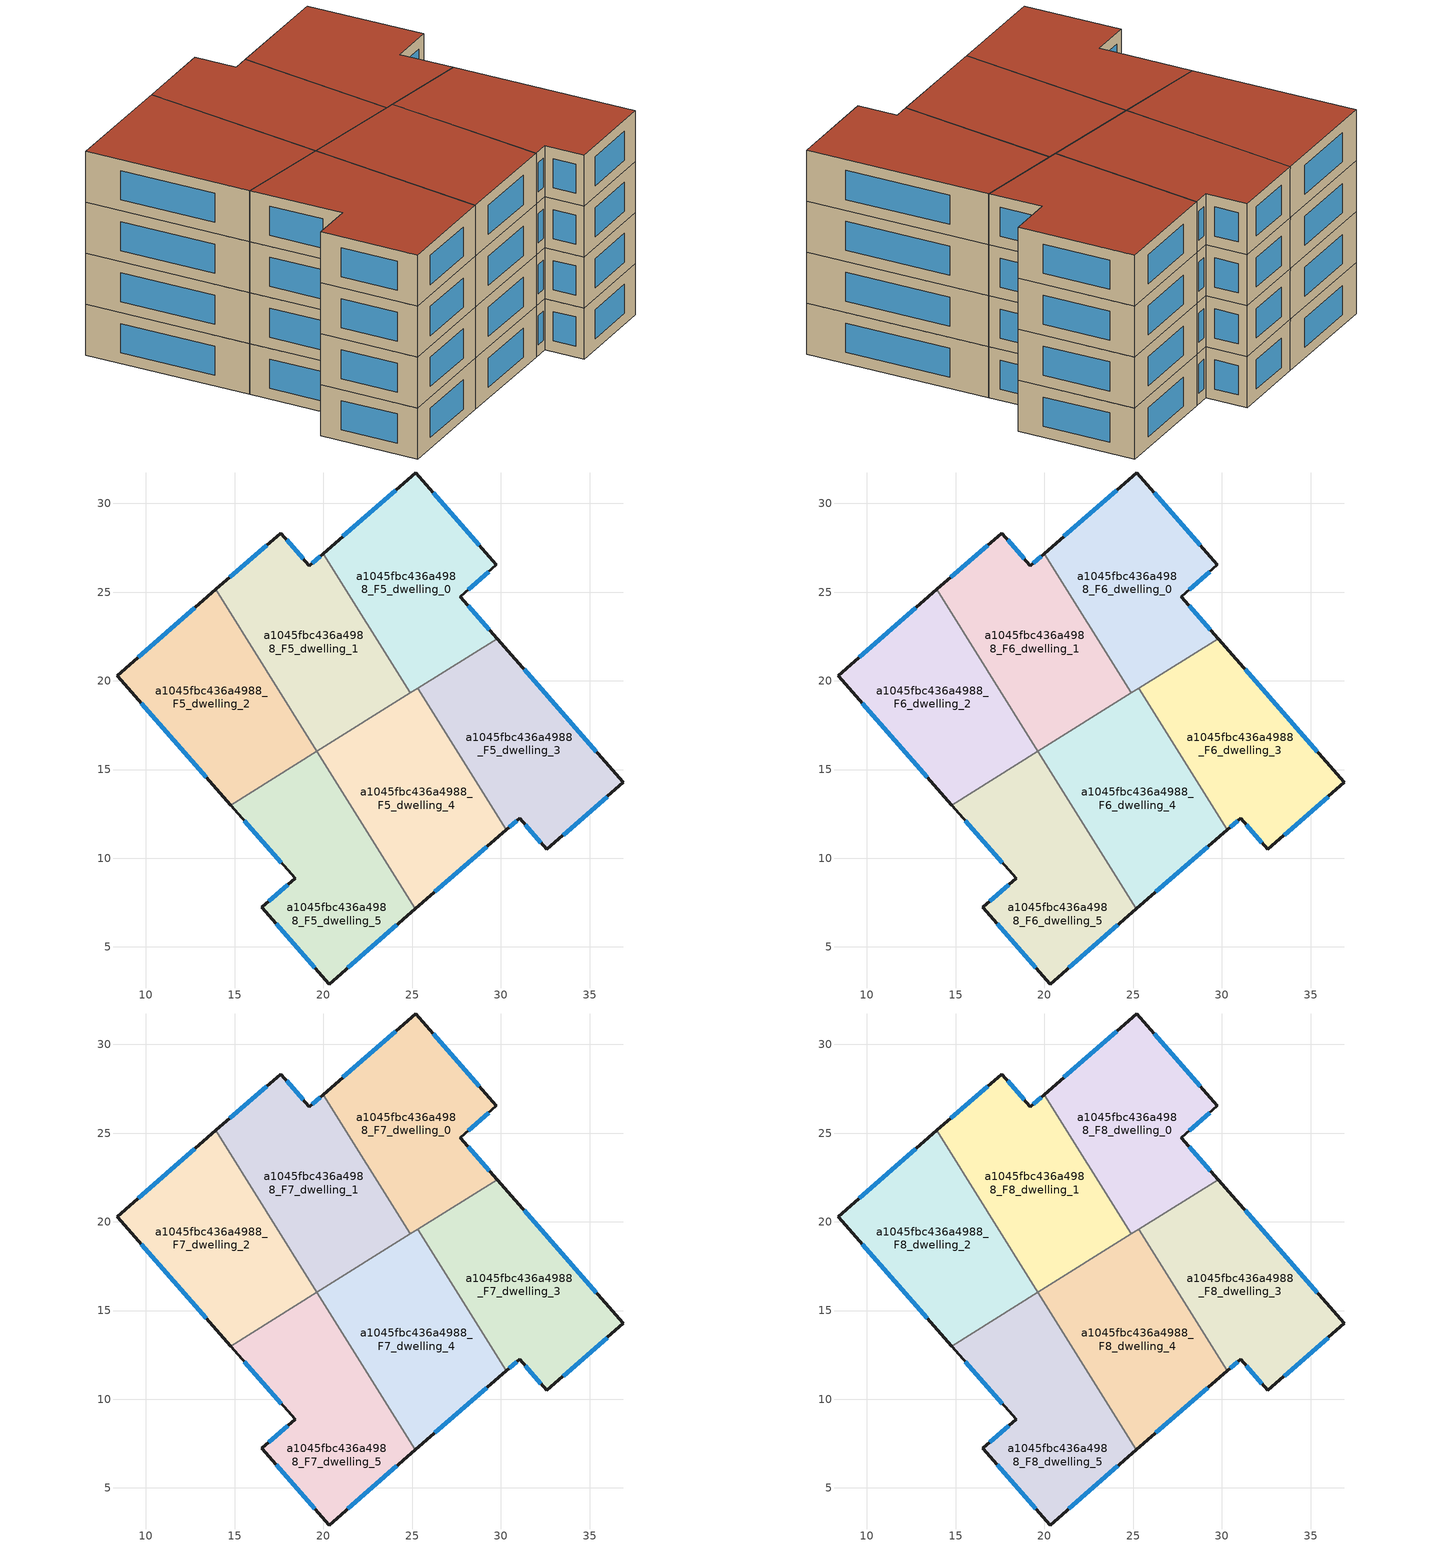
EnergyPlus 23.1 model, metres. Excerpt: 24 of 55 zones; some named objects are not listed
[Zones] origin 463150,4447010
a1045fbc436a4988_F5_dwelling_0
 floor to a1045fbc436a4988_F4_dwelling_0 (EU_floor_Construction): 25.21,31.72 29.75,26.53 27.72,24.75 29.8,22.38 24.89,19.32 19.99,27.17 z15
 wall outside (EU_wall_Construction): 29.8,22.38 27.72,24.75 29.75,26.53 25.21,31.72 19.99,27.17 z15:18
 wall to a1045fbc436a4988_F5_dwelling_1 (EU_wall_Construction): 19.99,27.17 24.89,19.32 z15:18
 wall to a1045fbc436a4988_F5_dwelling_3 (EU_wall_Construction): 25.32,19.59 29.8,22.38 z15:18
 wall to a1045fbc436a4988_F5_dwelling_4 (EU_wall_Construction): 24.89,19.32 25.32,19.59 z15:18
 window (EU_Window_Construction): 29.36,22.89 28.16,24.25 / 24.09,30.74 21.1,28.14 / 28.78,27.64 26.18,30.61 / 28.15,25.14 29.32,26.15 z15.64:17.36
a1045fbc436a4988_F5_dwelling_1
 floor to a1045fbc436a4988_F4_dwelling_1 (EU_floor_Construction): 19.99,27.17 24.89,19.32 19.63,16.03 13.94,25.15 17.6,28.33 19.21,26.5 z15
 wall outside (EU_wall_Construction): 19.99,27.17 19.21,26.5 17.6,28.33 13.94,25.15 z15:18
 wall to a1045fbc436a4988_F5_dwelling_2 (EU_wall_Construction): 13.94,25.15 19.63,16.03 z15:18
 wall to a1045fbc436a4988_F5_dwelling_4 (EU_wall_Construction): 19.64,16.04 24.89,19.32 z15:18
 window (EU_Window_Construction): 16.81,27.65 14.72,25.83 / 18.87,26.89 17.94,27.94 / 19.82,27.02 19.38,26.64 z15.64:17.36
a1045fbc436a4988_F5_dwelling_2
 floor to a1045fbc436a4988_F4_dwelling_2 (EU_floor_Construction): 13.94,25.15 19.63,16.03 14.77,13 8.37,20.3 z15
 wall outside (EU_wall_Construction): 13.94,25.15 8.37,20.3 14.77,13 z15:18
 wall to a1045fbc436a4988_F5_dwelling_5 (EU_wall_Construction): 14.77,13 19.63,16.03 z15:18
 window (EU_Window_Construction): 9.74,18.74 13.4,14.56 / 12.75,24.11 9.56,21.34 z15.64:17.36
a1045fbc436a4988_F5_dwelling_3
 floor to a1045fbc436a4988_F4_dwelling_3 (EU_floor_Construction): 29.8,22.38 36.91,14.28 32.59,10.5 31.06,12.25 30.31,11.6 25.32,19.59 z15
 wall outside (EU_wall_Construction): 30.31,11.6 31.06,12.25 32.59,10.5 36.91,14.28 29.8,22.38 z15:18
 wall to a1045fbc436a4988_F5_dwelling_4 (EU_wall_Construction): 25.32,19.59 30.31,11.6 z15:18
 window (EU_Window_Construction): 35.39,16.01 31.32,20.65 / 33.51,11.31 35.99,13.47 / 31.38,11.88 32.26,10.88 / 30.47,11.74 30.9,12.11 z15.64:17.36
a1045fbc436a4988_F5_dwelling_4
 floor to a1045fbc436a4988_F4_dwelling_4 (EU_floor_Construction): 25.32,19.59 30.31,11.6 25.19,7.15 19.64,16.04 z15
 wall outside (EU_wall_Construction): 25.19,7.15 30.31,11.6 z15:18
 wall to a1045fbc436a4988_F5_dwelling_5 (EU_wall_Construction): 19.64,16.04 25.19,7.15 z15:18
 window (EU_Window_Construction): 26.29,8.1 29.21,10.65 z15.64:17.36
a1045fbc436a4988_F5_dwelling_5
 floor to a1045fbc436a4988_F4_dwelling_5 (EU_floor_Construction): 19.64,16.04 25.19,7.15 20.32,2.91 16.53,7.23 18.4,8.86 14.77,13 z15
 wall outside (EU_wall_Construction): 14.77,13 18.4,8.86 16.53,7.23 20.32,2.91 25.19,7.15 z15:18
 window (EU_Window_Construction): 15.55,12.11 17.63,9.75 / 21.37,3.82 24.15,6.24 / 17.34,6.3 19.51,3.84 / 18,8.51 16.93,7.58 z15.64:17.36
a1045fbc436a4988_F6_dwelling_0
 floor to a1045fbc436a4988_F5_dwelling_0 (EU_floor_Construction): 25.21,31.72 29.75,26.53 27.72,24.75 29.8,22.38 24.89,19.32 19.99,27.17 z18
 wall outside (EU_wall_Construction): 29.8,22.38 27.72,24.75 29.75,26.53 25.21,31.72 19.99,27.17 z18:21
 wall to a1045fbc436a4988_F6_dwelling_1 (EU_wall_Construction): 19.99,27.17 24.89,19.32 z18:21
 wall to a1045fbc436a4988_F6_dwelling_3 (EU_wall_Construction): 25.32,19.59 29.8,22.38 z18:21
 wall to a1045fbc436a4988_F6_dwelling_4 (EU_wall_Construction): 24.89,19.32 25.32,19.59 z18:21
 window (EU_Window_Construction): 29.36,22.89 28.16,24.25 / 24.09,30.74 21.1,28.14 / 28.78,27.64 26.18,30.61 / 28.15,25.14 29.32,26.15 z18.64:20.36
a1045fbc436a4988_F6_dwelling_1
 floor to a1045fbc436a4988_F5_dwelling_1 (EU_floor_Construction): 19.99,27.17 24.89,19.32 19.63,16.03 13.94,25.15 17.6,28.33 19.21,26.5 z18
 wall outside (EU_wall_Construction): 19.99,27.17 19.21,26.5 17.6,28.33 13.94,25.15 z18:21
 wall to a1045fbc436a4988_F6_dwelling_2 (EU_wall_Construction): 13.94,25.15 19.63,16.03 z18:21
 wall to a1045fbc436a4988_F6_dwelling_4 (EU_wall_Construction): 19.64,16.04 24.89,19.32 z18:21
 window (EU_Window_Construction): 16.81,27.65 14.72,25.83 / 18.87,26.89 17.94,27.94 / 19.82,27.02 19.38,26.64 z18.64:20.36
a1045fbc436a4988_F6_dwelling_2
 floor to a1045fbc436a4988_F5_dwelling_2 (EU_floor_Construction): 13.94,25.15 19.63,16.03 14.77,13 8.37,20.3 z18
 wall outside (EU_wall_Construction): 13.94,25.15 8.37,20.3 14.77,13 z18:21
 wall to a1045fbc436a4988_F6_dwelling_5 (EU_wall_Construction): 14.77,13 19.63,16.03 z18:21
 window (EU_Window_Construction): 9.74,18.74 13.4,14.56 / 12.75,24.11 9.56,21.34 z18.64:20.36
a1045fbc436a4988_F6_dwelling_3
 floor to a1045fbc436a4988_F5_dwelling_3 (EU_floor_Construction): 29.8,22.38 36.91,14.28 32.59,10.5 31.06,12.25 30.31,11.6 25.32,19.59 z18
 wall outside (EU_wall_Construction): 30.31,11.6 31.06,12.25 32.59,10.5 36.91,14.28 29.8,22.38 z18:21
 wall to a1045fbc436a4988_F6_dwelling_4 (EU_wall_Construction): 25.32,19.59 30.31,11.6 z18:21
 window (EU_Window_Construction): 35.39,16.01 31.32,20.65 / 33.51,11.31 35.99,13.47 / 31.38,11.88 32.26,10.88 / 30.47,11.74 30.9,12.11 z18.64:20.36
a1045fbc436a4988_F6_dwelling_4
 floor to a1045fbc436a4988_F5_dwelling_4 (EU_floor_Construction): 25.32,19.59 30.31,11.6 25.19,7.15 19.64,16.04 z18
 wall outside (EU_wall_Construction): 25.19,7.15 30.31,11.6 z18:21
 wall to a1045fbc436a4988_F6_dwelling_5 (EU_wall_Construction): 19.64,16.04 25.19,7.15 z18:21
 window (EU_Window_Construction): 26.29,8.1 29.21,10.65 z18.64:20.36
a1045fbc436a4988_F6_dwelling_5
 floor to a1045fbc436a4988_F5_dwelling_5 (EU_floor_Construction): 19.64,16.04 25.19,7.15 20.32,2.91 16.53,7.23 18.4,8.86 14.77,13 z18
 wall outside (EU_wall_Construction): 14.77,13 18.4,8.86 16.53,7.23 20.32,2.91 25.19,7.15 z18:21
 window (EU_Window_Construction): 15.55,12.11 17.63,9.75 / 21.37,3.82 24.15,6.24 / 17.34,6.3 19.51,3.84 / 18,8.51 16.93,7.58 z18.64:20.36
a1045fbc436a4988_F7_dwelling_0
 floor to a1045fbc436a4988_F6_dwelling_0 (EU_floor_Construction): 25.21,31.72 29.75,26.53 27.72,24.75 29.8,22.38 24.89,19.32 19.99,27.17 z21
 wall outside (EU_wall_Construction): 29.8,22.38 27.72,24.75 29.75,26.53 25.21,31.72 19.99,27.17 z21:24
 wall to a1045fbc436a4988_F7_dwelling_1 (EU_wall_Construction): 19.99,27.17 24.89,19.32 z21:24
 wall to a1045fbc436a4988_F7_dwelling_3 (EU_wall_Construction): 25.32,19.59 29.8,22.38 z21:24
 wall to a1045fbc436a4988_F7_dwelling_4 (EU_wall_Construction): 24.89,19.32 25.32,19.59 z21:24
 window (EU_Window_Construction): 29.36,22.89 28.16,24.25 / 24.09,30.74 21.1,28.14 / 28.78,27.64 26.18,30.61 / 28.15,25.14 29.32,26.15 z21.64:23.36
a1045fbc436a4988_F7_dwelling_1
 floor to a1045fbc436a4988_F6_dwelling_1 (EU_floor_Construction): 19.99,27.17 24.89,19.32 19.63,16.03 13.94,25.15 17.6,28.33 19.21,26.5 z21
 wall outside (EU_wall_Construction): 19.99,27.17 19.21,26.5 17.6,28.33 13.94,25.15 z21:24
 wall to a1045fbc436a4988_F7_dwelling_2 (EU_wall_Construction): 13.94,25.15 19.63,16.03 z21:24
 wall to a1045fbc436a4988_F7_dwelling_4 (EU_wall_Construction): 19.64,16.04 24.89,19.32 z21:24
 window (EU_Window_Construction): 16.81,27.65 14.72,25.83 / 18.87,26.89 17.94,27.94 / 19.82,27.02 19.38,26.64 z21.64:23.36
a1045fbc436a4988_F7_dwelling_2
 floor to a1045fbc436a4988_F6_dwelling_2 (EU_floor_Construction): 13.94,25.15 19.63,16.03 14.77,13 8.37,20.3 z21
 wall outside (EU_wall_Construction): 13.94,25.15 8.37,20.3 14.77,13 z21:24
 wall to a1045fbc436a4988_F7_dwelling_5 (EU_wall_Construction): 14.77,13 19.63,16.03 z21:24
 window (EU_Window_Construction): 9.74,18.74 13.4,14.56 / 12.75,24.11 9.56,21.34 z21.64:23.36
a1045fbc436a4988_F7_dwelling_3
 floor to a1045fbc436a4988_F6_dwelling_3 (EU_floor_Construction): 29.8,22.38 36.91,14.28 32.59,10.5 31.06,12.25 30.31,11.6 25.32,19.59 z21
 wall outside (EU_wall_Construction): 30.31,11.6 31.06,12.25 32.59,10.5 36.91,14.28 29.8,22.38 z21:24
 wall to a1045fbc436a4988_F7_dwelling_4 (EU_wall_Construction): 25.32,19.59 30.31,11.6 z21:24
 window (EU_Window_Construction): 35.39,16.01 31.32,20.65 / 33.51,11.31 35.99,13.47 / 31.38,11.88 32.26,10.88 / 30.47,11.74 30.9,12.11 z21.64:23.36
a1045fbc436a4988_F7_dwelling_4
 floor to a1045fbc436a4988_F6_dwelling_4 (EU_floor_Construction): 25.32,19.59 30.31,11.6 25.19,7.15 19.64,16.04 z21
 wall outside (EU_wall_Construction): 25.19,7.15 30.31,11.6 z21:24
 wall to a1045fbc436a4988_F7_dwelling_5 (EU_wall_Construction): 19.64,16.04 25.19,7.15 z21:24
 window (EU_Window_Construction): 26.29,8.1 29.21,10.65 z21.64:23.36
a1045fbc436a4988_F7_dwelling_5
 floor to a1045fbc436a4988_F6_dwelling_5 (EU_floor_Construction): 19.64,16.04 25.19,7.15 20.32,2.91 16.53,7.23 18.4,8.86 14.77,13 z21
 wall outside (EU_wall_Construction): 14.77,13 18.4,8.86 16.53,7.23 20.32,2.91 25.19,7.15 z21:24
 window (EU_Window_Construction): 15.55,12.11 17.63,9.75 / 21.37,3.82 24.15,6.24 / 17.34,6.3 19.51,3.84 / 18,8.51 16.93,7.58 z21.64:23.36
a1045fbc436a4988_F8_dwelling_0
 floor to a1045fbc436a4988_F7_dwelling_0 (EU_floor_Construction): 25.21,31.72 29.75,26.53 27.72,24.75 29.8,22.38 24.89,19.32 19.99,27.17 z24
 wall outside (EU_wall_Construction): 29.8,22.38 27.72,24.75 29.75,26.53 25.21,31.72 19.99,27.17 z24:27
 wall to a1045fbc436a4988_F8_dwelling_1 (EU_wall_Construction): 19.99,27.17 24.89,19.32 z24:27
 wall to a1045fbc436a4988_F8_dwelling_3 (EU_wall_Construction): 25.32,19.59 29.8,22.38 z24:27
 wall to a1045fbc436a4988_F8_dwelling_4 (EU_wall_Construction): 24.89,19.32 25.32,19.59 z24:27
 window (EU_Window_Construction): 29.36,22.89 28.16,24.25 / 24.09,30.74 21.1,28.14 / 28.78,27.64 26.18,30.61 / 28.15,25.14 29.32,26.15 z24.64:26.36
 roof outside (EU_roof_Construction): 29.8,22.38 27.72,24.75 29.75,26.53 25.21,31.72 19.99,27.17 24.89,19.32 z27
a1045fbc436a4988_F8_dwelling_1
 floor to a1045fbc436a4988_F7_dwelling_1 (EU_floor_Construction): 19.99,27.17 24.89,19.32 19.63,16.03 13.94,25.15 17.6,28.33 19.21,26.5 z24
 wall outside (EU_wall_Construction): 19.99,27.17 19.21,26.5 17.6,28.33 13.94,25.15 z24:27
 wall to a1045fbc436a4988_F8_dwelling_2 (EU_wall_Construction): 13.94,25.15 19.63,16.03 z24:27
 wall to a1045fbc436a4988_F8_dwelling_4 (EU_wall_Construction): 19.64,16.04 24.89,19.32 z24:27
 window (EU_Window_Construction): 16.81,27.65 14.72,25.83 / 18.87,26.89 17.94,27.94 / 19.82,27.02 19.38,26.64 z24.64:26.36
 roof outside (EU_roof_Construction): 24.89,19.32 19.99,27.17 19.21,26.5 17.6,28.33 13.94,25.15 19.63,16.03 z27
a1045fbc436a4988_F8_dwelling_2
 floor to a1045fbc436a4988_F7_dwelling_2 (EU_floor_Construction): 13.94,25.15 19.63,16.03 14.77,13 8.37,20.3 z24
 wall outside (EU_wall_Construction): 13.94,25.15 8.37,20.3 14.77,13 z24:27
 wall to a1045fbc436a4988_F8_dwelling_5 (EU_wall_Construction): 14.77,13 19.63,16.03 z24:27
 window (EU_Window_Construction): 9.74,18.74 13.4,14.56 / 12.75,24.11 9.56,21.34 z24.64:26.36
 roof outside (EU_roof_Construction): 19.63,16.03 13.94,25.15 8.37,20.3 14.77,13 z27
a1045fbc436a4988_F8_dwelling_3
 floor to a1045fbc436a4988_F7_dwelling_3 (EU_floor_Construction): 29.8,22.38 36.91,14.28 32.59,10.5 31.06,12.25 30.31,11.6 25.32,19.59 z24
 wall outside (EU_wall_Construction): 30.31,11.6 31.06,12.25 32.59,10.5 36.91,14.28 29.8,22.38 z24:27
 wall to a1045fbc436a4988_F8_dwelling_4 (EU_wall_Construction): 25.32,19.59 30.31,11.6 z24:27
 window (EU_Window_Construction): 35.39,16.01 31.32,20.65 / 33.51,11.31 35.99,13.47 / 31.38,11.88 32.26,10.88 / 30.47,11.74 30.9,12.11 z24.64:26.36
 roof outside (EU_roof_Construction): 36.91,14.28 29.8,22.38 25.32,19.59 30.31,11.6 31.06,12.25 32.59,10.5 z27
a1045fbc436a4988_F8_dwelling_4
 floor to a1045fbc436a4988_F7_dwelling_4 (EU_floor_Construction): 25.32,19.59 30.31,11.6 25.19,7.15 19.64,16.04 z24
 wall outside (EU_wall_Construction): 25.19,7.15 30.31,11.6 z24:27
 wall to a1045fbc436a4988_F8_dwelling_5 (EU_wall_Construction): 19.64,16.04 25.19,7.15 z24:27
 window (EU_Window_Construction): 26.29,8.1 29.21,10.65 z24.64:26.36
 roof outside (EU_roof_Construction): 30.31,11.6 25.32,19.59 19.64,16.04 25.19,7.15 z27
a1045fbc436a4988_F8_dwelling_5
 floor to a1045fbc436a4988_F7_dwelling_5 (EU_floor_Construction): 19.64,16.04 25.19,7.15 20.32,2.91 16.53,7.23 18.4,8.86 14.77,13 z24
 wall outside (EU_wall_Construction): 14.77,13 18.4,8.86 16.53,7.23 20.32,2.91 25.19,7.15 z24:27
 window (EU_Window_Construction): 15.55,12.11 17.63,9.75 / 21.37,3.82 24.15,6.24 / 17.34,6.3 19.51,3.84 / 18,8.51 16.93,7.58 z24.64:26.36
 roof outside (EU_roof_Construction): 25.19,7.15 19.64,16.04 14.77,13 18.4,8.86 16.53,7.23 20.32,2.91 z27
[Building]
EU S2 Campaign: North Axis=0; Terrain=City; Solar Distribution=FullExterior
[Site:Location]
Yerevan-Zvartnots.Intl.AP: Latitude=40.15; Longitude=44.383; Time Zone=4; Elevation=854
[SizingPeriod:WeatherFileDays]
AnnualSizingPeriod: Begin Month=1; Begin Day of Month=1; End Month=12; End Day of Month=31; Day of Week for Start Day=Monday; Use Weather File Daylight Saving Period=No; Use Weather File Rain and Snow Indicators=No
[MATERIAL]
EU_InternalMass_Material: Roughness=MediumRough; Thickness=0.1; Conductivity=1; Density=1800; Specific Heat=900; Thermal Absorptance=0.9; Solar Absorptance=0.7; Visible Absorptance=0.7
[MATERIAL:NOMASS] Roughness=MediumRough; Thermal Absorptance=0.9; Solar Absorptance=0.7; Visible Absorptance=0.7
Name | Thermal Resistance
EU_wall_NoMass | 1.05043
EU_roof_NoMass | 1.45357
EU_floor_NoMass | 0.478065
[WINDOWMATERIAL:SIMPLEGLAZINGSYSTEM]
EU_Window_SimpleGlazing: UFactor=2.5566; Solar Heat Gain Coefficient=0.75; Visible Transmittance=0.75
[CONSTRUCTION]
EU_wall_Construction: EU_wall_NoMass
EU_roof_Construction: EU_roof_NoMass
EU_floor_Construction: EU_floor_NoMass
EU_Window_Construction: EU_Window_SimpleGlazing
EU_InternalMass_Construction: EU_InternalMass_Material
[ZONE] Type=1; Multiplier=1; Ceiling Height=autocalculate; Floor Area=autocalculate; Part of Total Floor Area=Yes
Name | Volume
a1045fbc436a4988_F5_dwelling_0; a1045fbc436a4988_F6_dwelling_0; a1045fbc436a4988_F7_dwelling_0; a1045fbc436a4988_F8_dwelling_0 | 199.984
a1045fbc436a4988_F5_dwelling_1; a1045fbc436a4988_F6_dwelling_1; a1045fbc436a4988_F7_dwelling_1; a1045fbc436a4988_F8_dwelling_1 | 199.989
a1045fbc436a4988_F5_dwelling_2; a1045fbc436a4988_F6_dwelling_2; a1045fbc436a4988_F7_dwelling_2; a1045fbc436a4988_F8_dwelling_2 | 199.991
a1045fbc436a4988_F5_dwelling_3; a1045fbc436a4988_F6_dwelling_3; a1045fbc436a4988_F7_dwelling_3; a1045fbc436a4988_F8_dwelling_3 | 199.968
a1045fbc436a4988_F5_dwelling_4; a1045fbc436a4988_F6_dwelling_4; a1045fbc436a4988_F7_dwelling_4; a1045fbc436a4988_F8_dwelling_4 | 199.996
a1045fbc436a4988_F5_dwelling_5; a1045fbc436a4988_F6_dwelling_5; a1045fbc436a4988_F7_dwelling_5; a1045fbc436a4988_F8_dwelling_5 | 199.979
[INTERNALMASS] Construction=EU_InternalMass_Construction
Name | Zone or ZoneList | Surface Area
a1045fbc436a4988_F5_dwelling_0_EU_InternalMass | a1045fbc436a4988_F5_dwelling_0 | 66.6614
a1045fbc436a4988_F5_dwelling_1_EU_InternalMass | a1045fbc436a4988_F5_dwelling_1 | 66.6632
a1045fbc436a4988_F5_dwelling_2_EU_InternalMass | a1045fbc436a4988_F5_dwelling_2 | 66.6637
a1045fbc436a4988_F5_dwelling_3_EU_InternalMass | a1045fbc436a4988_F5_dwelling_3 | 66.6559
a1045fbc436a4988_F5_dwelling_4_EU_InternalMass | a1045fbc436a4988_F5_dwelling_4 | 66.6654
a1045fbc436a4988_F5_dwelling_5_EU_InternalMass | a1045fbc436a4988_F5_dwelling_5 | 66.6599
a1045fbc436a4988_F6_dwelling_0_EU_InternalMass | a1045fbc436a4988_F6_dwelling_0 | 66.6614
a1045fbc436a4988_F6_dwelling_1_EU_InternalMass | a1045fbc436a4988_F6_dwelling_1 | 66.6632
a1045fbc436a4988_F6_dwelling_2_EU_InternalMass | a1045fbc436a4988_F6_dwelling_2 | 66.6637
a1045fbc436a4988_F6_dwelling_3_EU_InternalMass | a1045fbc436a4988_F6_dwelling_3 | 66.6559
a1045fbc436a4988_F6_dwelling_4_EU_InternalMass | a1045fbc436a4988_F6_dwelling_4 | 66.6654
a1045fbc436a4988_F6_dwelling_5_EU_InternalMass | a1045fbc436a4988_F6_dwelling_5 | 66.6599
a1045fbc436a4988_F7_dwelling_0_EU_InternalMass | a1045fbc436a4988_F7_dwelling_0 | 66.6614
a1045fbc436a4988_F7_dwelling_1_EU_InternalMass | a1045fbc436a4988_F7_dwelling_1 | 66.6632
a1045fbc436a4988_F7_dwelling_2_EU_InternalMass | a1045fbc436a4988_F7_dwelling_2 | 66.6637
a1045fbc436a4988_F7_dwelling_3_EU_InternalMass | a1045fbc436a4988_F7_dwelling_3 | 66.6559
a1045fbc436a4988_F7_dwelling_4_EU_InternalMass | a1045fbc436a4988_F7_dwelling_4 | 66.6654
a1045fbc436a4988_F7_dwelling_5_EU_InternalMass | a1045fbc436a4988_F7_dwelling_5 | 66.6599
a1045fbc436a4988_F8_dwelling_0_EU_InternalMass | a1045fbc436a4988_F8_dwelling_0 | 66.6614
a1045fbc436a4988_F8_dwelling_1_EU_InternalMass | a1045fbc436a4988_F8_dwelling_1 | 66.6632
a1045fbc436a4988_F8_dwelling_2_EU_InternalMass | a1045fbc436a4988_F8_dwelling_2 | 66.6637
a1045fbc436a4988_F8_dwelling_3_EU_InternalMass | a1045fbc436a4988_F8_dwelling_3 | 66.6559
a1045fbc436a4988_F8_dwelling_4_EU_InternalMass | a1045fbc436a4988_F8_dwelling_4 | 66.6654
a1045fbc436a4988_F8_dwelling_5_EU_InternalMass | a1045fbc436a4988_F8_dwelling_5 | 66.6599
[OTHEREQUIPMENT] Fuel Type=Electricity; Design Level Calculation Method=Watts/Area; Power per Zone Floor Area=1; Fraction Latent=0; Fraction Radiant=0; Fraction Lost=0; Carbon Dioxide Generation Rate=0; EndUse Subcategory=EU_Step8_InternalGains
Name | Zone or ZoneList or Space or SpaceList | Schedule
EU_Step8_InternalGain_a1045fbc436a4988_F5_dwelling_0_f000 | a1045fbc436a4988_F5_dwelling_0 | EU_Step8_GainSchedule_a1045fbc436a4988_F5_dwelling_0_f000
EU_Step8_InternalGain_a1045fbc436a4988_F5_dwelling_1_f000 | a1045fbc436a4988_F5_dwelling_1 | EU_Step8_GainSchedule_a1045fbc436a4988_F5_dwelling_1_f000
EU_Step8_InternalGain_a1045fbc436a4988_F5_dwelling_2_f000 | a1045fbc436a4988_F5_dwelling_2 | EU_Step8_GainSchedule_a1045fbc436a4988_F5_dwelling_2_f000
EU_Step8_InternalGain_a1045fbc436a4988_F5_dwelling_3_f000 | a1045fbc436a4988_F5_dwelling_3 | EU_Step8_GainSchedule_a1045fbc436a4988_F5_dwelling_3_f000
EU_Step8_InternalGain_a1045fbc436a4988_F5_dwelling_4_f000 | a1045fbc436a4988_F5_dwelling_4 | EU_Step8_GainSchedule_a1045fbc436a4988_F5_dwelling_4_f000
EU_Step8_InternalGain_a1045fbc436a4988_F5_dwelling_5_f000 | a1045fbc436a4988_F5_dwelling_5 | EU_Step8_GainSchedule_a1045fbc436a4988_F5_dwelling_5_f000
EU_Step8_InternalGain_a1045fbc436a4988_F6_dwelling_0_f000 | a1045fbc436a4988_F6_dwelling_0 | EU_Step8_GainSchedule_a1045fbc436a4988_F6_dwelling_0_f000
EU_Step8_InternalGain_a1045fbc436a4988_F6_dwelling_1_f000 | a1045fbc436a4988_F6_dwelling_1 | EU_Step8_GainSchedule_a1045fbc436a4988_F6_dwelling_1_f000
EU_Step8_InternalGain_a1045fbc436a4988_F6_dwelling_2_f000 | a1045fbc436a4988_F6_dwelling_2 | EU_Step8_GainSchedule_a1045fbc436a4988_F6_dwelling_2_f000
EU_Step8_InternalGain_a1045fbc436a4988_F6_dwelling_3_f000 | a1045fbc436a4988_F6_dwelling_3 | EU_Step8_GainSchedule_a1045fbc436a4988_F6_dwelling_3_f000
EU_Step8_InternalGain_a1045fbc436a4988_F6_dwelling_4_f000 | a1045fbc436a4988_F6_dwelling_4 | EU_Step8_GainSchedule_a1045fbc436a4988_F6_dwelling_4_f000
EU_Step8_InternalGain_a1045fbc436a4988_F6_dwelling_5_f000 | a1045fbc436a4988_F6_dwelling_5 | EU_Step8_GainSchedule_a1045fbc436a4988_F6_dwelling_5_f000
EU_Step8_InternalGain_a1045fbc436a4988_F7_dwelling_0_f000 | a1045fbc436a4988_F7_dwelling_0 | EU_Step8_GainSchedule_a1045fbc436a4988_F7_dwelling_0_f000
EU_Step8_InternalGain_a1045fbc436a4988_F7_dwelling_1_f000 | a1045fbc436a4988_F7_dwelling_1 | EU_Step8_GainSchedule_a1045fbc436a4988_F7_dwelling_1_f000
EU_Step8_InternalGain_a1045fbc436a4988_F7_dwelling_2_f000 | a1045fbc436a4988_F7_dwelling_2 | EU_Step8_GainSchedule_a1045fbc436a4988_F7_dwelling_2_f000
EU_Step8_InternalGain_a1045fbc436a4988_F7_dwelling_3_f000 | a1045fbc436a4988_F7_dwelling_3 | EU_Step8_GainSchedule_a1045fbc436a4988_F7_dwelling_3_f000
EU_Step8_InternalGain_a1045fbc436a4988_F7_dwelling_4_f000 | a1045fbc436a4988_F7_dwelling_4 | EU_Step8_GainSchedule_a1045fbc436a4988_F7_dwelling_4_f000
EU_Step8_InternalGain_a1045fbc436a4988_F7_dwelling_5_f000 | a1045fbc436a4988_F7_dwelling_5 | EU_Step8_GainSchedule_a1045fbc436a4988_F7_dwelling_5_f000
EU_Step8_InternalGain_a1045fbc436a4988_F8_dwelling_0_f000 | a1045fbc436a4988_F8_dwelling_0 | EU_Step8_GainSchedule_a1045fbc436a4988_F8_dwelling_0_f000
EU_Step8_InternalGain_a1045fbc436a4988_F8_dwelling_1_f000 | a1045fbc436a4988_F8_dwelling_1 | EU_Step8_GainSchedule_a1045fbc436a4988_F8_dwelling_1_f000
EU_Step8_InternalGain_a1045fbc436a4988_F8_dwelling_2_f000 | a1045fbc436a4988_F8_dwelling_2 | EU_Step8_GainSchedule_a1045fbc436a4988_F8_dwelling_2_f000
EU_Step8_InternalGain_a1045fbc436a4988_F8_dwelling_3_f000 | a1045fbc436a4988_F8_dwelling_3 | EU_Step8_GainSchedule_a1045fbc436a4988_F8_dwelling_3_f000
EU_Step8_InternalGain_a1045fbc436a4988_F8_dwelling_4_f000 | a1045fbc436a4988_F8_dwelling_4 | EU_Step8_GainSchedule_a1045fbc436a4988_F8_dwelling_4_f000
EU_Step8_InternalGain_a1045fbc436a4988_F8_dwelling_5_f000 | a1045fbc436a4988_F8_dwelling_5 | EU_Step8_GainSchedule_a1045fbc436a4988_F8_dwelling_5_f000
[ZONEVENTILATION:DESIGNFLOWRATE] Schedule=EU_AlwaysOn; Design Flow Rate Calculation Method=AirChanges/Hour; Air Changes per Hour=0.557805; Ventilation Type=Natural; Fan Pressure Rise=0; Fan Total Efficiency=1; Constant Term Coefficient=1; Temperature Term Coefficient=0; Velocity Term Coefficient=0; Velocity Squared Term Coefficient=0; Minimum Indoor Temperature=-100; Maximum Indoor Temperature=100; Delta Temperature=-100; Minimum Outdoor Temperature=-100; Maximum Outdoor Temperature=100; Maximum Wind Speed=40
Name | Zone or ZoneList or Space or SpaceList
EU_ConstantAir_a1045fbc436a4988_F5_dwelling_0 | a1045fbc436a4988_F5_dwelling_0
EU_ConstantAir_a1045fbc436a4988_F5_dwelling_1 | a1045fbc436a4988_F5_dwelling_1
EU_ConstantAir_a1045fbc436a4988_F5_dwelling_2 | a1045fbc436a4988_F5_dwelling_2
EU_ConstantAir_a1045fbc436a4988_F5_dwelling_3 | a1045fbc436a4988_F5_dwelling_3
EU_ConstantAir_a1045fbc436a4988_F5_dwelling_4 | a1045fbc436a4988_F5_dwelling_4
EU_ConstantAir_a1045fbc436a4988_F5_dwelling_5 | a1045fbc436a4988_F5_dwelling_5
EU_ConstantAir_a1045fbc436a4988_F6_dwelling_0 | a1045fbc436a4988_F6_dwelling_0
EU_ConstantAir_a1045fbc436a4988_F6_dwelling_1 | a1045fbc436a4988_F6_dwelling_1
EU_ConstantAir_a1045fbc436a4988_F6_dwelling_2 | a1045fbc436a4988_F6_dwelling_2
EU_ConstantAir_a1045fbc436a4988_F6_dwelling_3 | a1045fbc436a4988_F6_dwelling_3
EU_ConstantAir_a1045fbc436a4988_F6_dwelling_4 | a1045fbc436a4988_F6_dwelling_4
EU_ConstantAir_a1045fbc436a4988_F6_dwelling_5 | a1045fbc436a4988_F6_dwelling_5
EU_ConstantAir_a1045fbc436a4988_F7_dwelling_0 | a1045fbc436a4988_F7_dwelling_0
EU_ConstantAir_a1045fbc436a4988_F7_dwelling_1 | a1045fbc436a4988_F7_dwelling_1
EU_ConstantAir_a1045fbc436a4988_F7_dwelling_2 | a1045fbc436a4988_F7_dwelling_2
EU_ConstantAir_a1045fbc436a4988_F7_dwelling_3 | a1045fbc436a4988_F7_dwelling_3
EU_ConstantAir_a1045fbc436a4988_F7_dwelling_4 | a1045fbc436a4988_F7_dwelling_4
EU_ConstantAir_a1045fbc436a4988_F7_dwelling_5 | a1045fbc436a4988_F7_dwelling_5
EU_ConstantAir_a1045fbc436a4988_F8_dwelling_0 | a1045fbc436a4988_F8_dwelling_0
EU_ConstantAir_a1045fbc436a4988_F8_dwelling_1 | a1045fbc436a4988_F8_dwelling_1
EU_ConstantAir_a1045fbc436a4988_F8_dwelling_2 | a1045fbc436a4988_F8_dwelling_2
EU_ConstantAir_a1045fbc436a4988_F8_dwelling_3 | a1045fbc436a4988_F8_dwelling_3
EU_ConstantAir_a1045fbc436a4988_F8_dwelling_4 | a1045fbc436a4988_F8_dwelling_4
EU_ConstantAir_a1045fbc436a4988_F8_dwelling_5 | a1045fbc436a4988_F8_dwelling_5
[HVACTEMPLATE:ZONE:IDEALLOADSAIRSYSTEM] System Availability Schedule=EU_AlwaysOn; Maximum Heating Supply Air Temperature=50; Minimum Cooling Supply Air Temperature=13; Maximum Heating Supply Air Humidity Ratio=0.0156; Minimum Cooling Supply Air Humidity Ratio=0.0077; Heating Limit=NoLimit; Cooling Limit=NoLimit; Heating Availability Schedule=EU_AlwaysOn; Cooling Availability Schedule=EU_CoolingOff; Dehumidification Control Type=ConstantSensibleHeatRatio; Cooling Sensible Heat Ratio=0.7; Dehumidification Setpoint=60; Humidification Control Type=None; Humidification Setpoint=30; Outdoor Air Method=None; Outdoor Air Flow Rate per Person=0.00944; Outdoor Air Flow Rate per Zone Floor Area=0; Outdoor Air Flow Rate per Zone=0; Demand Controlled Ventilation Type=None; Outdoor Air Economizer Type=NoEconomizer; Heat Recovery Type=None; Sensible Heat Recovery Effectiveness=0.7; Latent Heat Recovery Effectiveness=0.65
Name | Template Thermostat
a1045fbc436a4988_F5_dwelling_0 | EU_HeatOnly_a1045fbc436a4988_F5_dwelling_0
a1045fbc436a4988_F5_dwelling_1 | EU_HeatOnly_a1045fbc436a4988_F5_dwelling_1
a1045fbc436a4988_F5_dwelling_2 | EU_HeatOnly_a1045fbc436a4988_F5_dwelling_2
a1045fbc436a4988_F5_dwelling_3 | EU_HeatOnly_a1045fbc436a4988_F5_dwelling_3
a1045fbc436a4988_F5_dwelling_4 | EU_HeatOnly_a1045fbc436a4988_F5_dwelling_4
a1045fbc436a4988_F5_dwelling_5 | EU_HeatOnly_a1045fbc436a4988_F5_dwelling_5
a1045fbc436a4988_F6_dwelling_0 | EU_HeatOnly_a1045fbc436a4988_F6_dwelling_0
a1045fbc436a4988_F6_dwelling_1 | EU_HeatOnly_a1045fbc436a4988_F6_dwelling_1
a1045fbc436a4988_F6_dwelling_2 | EU_HeatOnly_a1045fbc436a4988_F6_dwelling_2
a1045fbc436a4988_F6_dwelling_3 | EU_HeatOnly_a1045fbc436a4988_F6_dwelling_3
a1045fbc436a4988_F6_dwelling_4 | EU_HeatOnly_a1045fbc436a4988_F6_dwelling_4
a1045fbc436a4988_F6_dwelling_5 | EU_HeatOnly_a1045fbc436a4988_F6_dwelling_5
a1045fbc436a4988_F7_dwelling_0 | EU_HeatOnly_a1045fbc436a4988_F7_dwelling_0
a1045fbc436a4988_F7_dwelling_1 | EU_HeatOnly_a1045fbc436a4988_F7_dwelling_1
a1045fbc436a4988_F7_dwelling_2 | EU_HeatOnly_a1045fbc436a4988_F7_dwelling_2
a1045fbc436a4988_F7_dwelling_3 | EU_HeatOnly_a1045fbc436a4988_F7_dwelling_3
a1045fbc436a4988_F7_dwelling_4 | EU_HeatOnly_a1045fbc436a4988_F7_dwelling_4
a1045fbc436a4988_F7_dwelling_5 | EU_HeatOnly_a1045fbc436a4988_F7_dwelling_5
a1045fbc436a4988_F8_dwelling_0 | EU_HeatOnly_a1045fbc436a4988_F8_dwelling_0
a1045fbc436a4988_F8_dwelling_1 | EU_HeatOnly_a1045fbc436a4988_F8_dwelling_1
a1045fbc436a4988_F8_dwelling_2 | EU_HeatOnly_a1045fbc436a4988_F8_dwelling_2
a1045fbc436a4988_F8_dwelling_3 | EU_HeatOnly_a1045fbc436a4988_F8_dwelling_3
a1045fbc436a4988_F8_dwelling_4 | EU_HeatOnly_a1045fbc436a4988_F8_dwelling_4
a1045fbc436a4988_F8_dwelling_5 | EU_HeatOnly_a1045fbc436a4988_F8_dwelling_5
[SIZING:ZONE] Zone Cooling Design Supply Air Temperature Input Method=SupplyAirTemperature; Zone Cooling Design Supply Air Temperature=13; Zone Heating Design Supply Air Temperature Input Method=SupplyAirTemperature; Zone Heating Design Supply Air Temperature=50; Zone Cooling Design Supply Air Humidity Ratio=0.008; Zone Heating Design Supply Air Humidity Ratio=0.008; Cooling Design Air Flow Method=DesignDay; Cooling Design Air Flow Rate=0; Cooling Minimum Air Flow per Zone Floor Area=0.000762; Cooling Minimum Air Flow=0; Cooling Minimum Air Flow Fraction=0.2; Heating Design Air Flow Method=DesignDay; Heating Design Air Flow Rate=0; Heating Maximum Air Flow per Zone Floor Area=0.002032; Heating Maximum Air Flow=0.141576; Heating Maximum Air Flow Fraction=0.3; Account for Dedicated Outdoor Air System=No; Dedicated Outdoor Air System Control Strategy=NeutralSupplyAir; Dedicated Outdoor Air Low Setpoint Temperature for Design=autosize; Dedicated Outdoor Air High Setpoint Temperature for Design=autosize; Zone Load Sizing Method=Sensible Load Only No Latent Load; Zone Latent Cooling Design Supply Air Humidity Ratio Input Method=HumidityRatioDifference; Zone Cooling Design Supply Air Humidity Ratio Difference=0.005; Zone Latent Heating Design Supply Air Humidity Ratio Input Method=HumidityRatioDifference; Zone Humidification Design Supply Air Humidity Ratio Difference=0.005
a1045fbc436a4988_F5_dwelling_0; a1045fbc436a4988_F5_dwelling_1; a1045fbc436a4988_F5_dwelling_2; a1045fbc436a4988_F5_dwelling_3; a1045fbc436a4988_F5_dwelling_4; a1045fbc436a4988_F5_dwelling_5; a1045fbc436a4988_F6_dwelling_0; a1045fbc436a4988_F6_dwelling_1; a1045fbc436a4988_F6_dwelling_2; a1045fbc436a4988_F6_dwelling_3; a1045fbc436a4988_F6_dwelling_4; a1045fbc436a4988_F6_dwelling_5; a1045fbc436a4988_F7_dwelling_0; a1045fbc436a4988_F7_dwelling_1; a1045fbc436a4988_F7_dwelling_2; a1045fbc436a4988_F7_dwelling_3; a1045fbc436a4988_F7_dwelling_4; a1045fbc436a4988_F7_dwelling_5; a1045fbc436a4988_F8_dwelling_0; a1045fbc436a4988_F8_dwelling_1; a1045fbc436a4988_F8_dwelling_2; a1045fbc436a4988_F8_dwelling_3; a1045fbc436a4988_F8_dwelling_4; a1045fbc436a4988_F8_dwelling_5
[SCHEDULE:CONSTANT]
Name | Hourly Value
EU_AlwaysOn | 1
EU_CoolingOff | 0
[SCHEDULE:FILE] Column Number=1; Rows to Skip at Top=0; Number of Hours of Data=8760; Column Separator=Comma; Interpolate to Timestep=No; Minutes per Item=60; Adjust Schedule for Daylight Savings=Yes
Name | File
EU_Step8_GainSchedule_a1045fbc436a4988_F5_dwelling_0_f000 | ../../schedules/a1045fbc436a4988/a1045fbc436a4988_F5_dwelling_0_f000_gain.csv
EU_Step8_GainSchedule_a1045fbc436a4988_F5_dwelling_1_f000 | ../../schedules/a1045fbc436a4988/a1045fbc436a4988_F5_dwelling_1_f000_gain.csv
EU_Step8_GainSchedule_a1045fbc436a4988_F5_dwelling_2_f000 | ../../schedules/a1045fbc436a4988/a1045fbc436a4988_F5_dwelling_2_f000_gain.csv
EU_Step8_GainSchedule_a1045fbc436a4988_F5_dwelling_3_f000 | ../../schedules/a1045fbc436a4988/a1045fbc436a4988_F5_dwelling_3_f000_gain.csv
EU_Step8_GainSchedule_a1045fbc436a4988_F5_dwelling_4_f000 | ../../schedules/a1045fbc436a4988/a1045fbc436a4988_F5_dwelling_4_f000_gain.csv
EU_Step8_GainSchedule_a1045fbc436a4988_F5_dwelling_5_f000 | ../../schedules/a1045fbc436a4988/a1045fbc436a4988_F5_dwelling_5_f000_gain.csv
EU_Step8_GainSchedule_a1045fbc436a4988_F6_dwelling_0_f000 | ../../schedules/a1045fbc436a4988/a1045fbc436a4988_F6_dwelling_0_f000_gain.csv
EU_Step8_GainSchedule_a1045fbc436a4988_F6_dwelling_1_f000 | ../../schedules/a1045fbc436a4988/a1045fbc436a4988_F6_dwelling_1_f000_gain.csv
EU_Step8_GainSchedule_a1045fbc436a4988_F6_dwelling_2_f000 | ../../schedules/a1045fbc436a4988/a1045fbc436a4988_F6_dwelling_2_f000_gain.csv
EU_Step8_GainSchedule_a1045fbc436a4988_F6_dwelling_3_f000 | ../../schedules/a1045fbc436a4988/a1045fbc436a4988_F6_dwelling_3_f000_gain.csv
EU_Step8_GainSchedule_a1045fbc436a4988_F6_dwelling_4_f000 | ../../schedules/a1045fbc436a4988/a1045fbc436a4988_F6_dwelling_4_f000_gain.csv
EU_Step8_GainSchedule_a1045fbc436a4988_F6_dwelling_5_f000 | ../../schedules/a1045fbc436a4988/a1045fbc436a4988_F6_dwelling_5_f000_gain.csv
EU_Step8_GainSchedule_a1045fbc436a4988_F7_dwelling_0_f000 | ../../schedules/a1045fbc436a4988/a1045fbc436a4988_F7_dwelling_0_f000_gain.csv
EU_Step8_GainSchedule_a1045fbc436a4988_F7_dwelling_1_f000 | ../../schedules/a1045fbc436a4988/a1045fbc436a4988_F7_dwelling_1_f000_gain.csv
EU_Step8_GainSchedule_a1045fbc436a4988_F7_dwelling_2_f000 | ../../schedules/a1045fbc436a4988/a1045fbc436a4988_F7_dwelling_2_f000_gain.csv
EU_Step8_GainSchedule_a1045fbc436a4988_F7_dwelling_3_f000 | ../../schedules/a1045fbc436a4988/a1045fbc436a4988_F7_dwelling_3_f000_gain.csv
EU_Step8_GainSchedule_a1045fbc436a4988_F7_dwelling_4_f000 | ../../schedules/a1045fbc436a4988/a1045fbc436a4988_F7_dwelling_4_f000_gain.csv
EU_Step8_GainSchedule_a1045fbc436a4988_F7_dwelling_5_f000 | ../../schedules/a1045fbc436a4988/a1045fbc436a4988_F7_dwelling_5_f000_gain.csv
EU_Step8_GainSchedule_a1045fbc436a4988_F8_dwelling_0_f000 | ../../schedules/a1045fbc436a4988/a1045fbc436a4988_F8_dwelling_0_f000_gain.csv
EU_Step8_GainSchedule_a1045fbc436a4988_F8_dwelling_1_f000 | ../../schedules/a1045fbc436a4988/a1045fbc436a4988_F8_dwelling_1_f000_gain.csv
EU_Step8_GainSchedule_a1045fbc436a4988_F8_dwelling_2_f000 | ../../schedules/a1045fbc436a4988/a1045fbc436a4988_F8_dwelling_2_f000_gain.csv
EU_Step8_GainSchedule_a1045fbc436a4988_F8_dwelling_3_f000 | ../../schedules/a1045fbc436a4988/a1045fbc436a4988_F8_dwelling_3_f000_gain.csv
EU_Step8_GainSchedule_a1045fbc436a4988_F8_dwelling_4_f000 | ../../schedules/a1045fbc436a4988/a1045fbc436a4988_F8_dwelling_4_f000_gain.csv
EU_Step8_GainSchedule_a1045fbc436a4988_F8_dwelling_5_f000 | ../../schedules/a1045fbc436a4988/a1045fbc436a4988_F8_dwelling_5_f000_gain.csv
